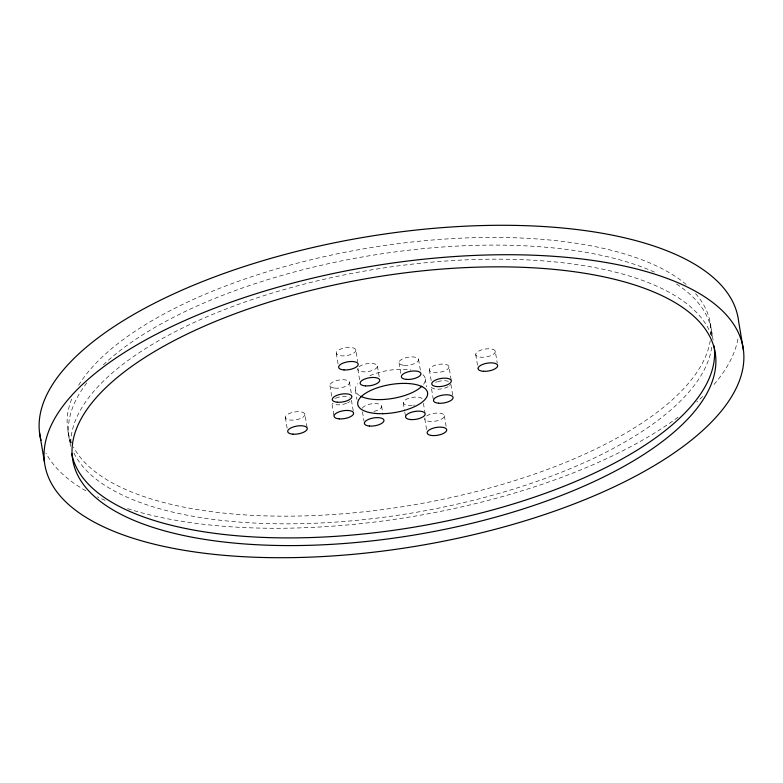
<?xml version="1.0" encoding="UTF-8"?>
<svg xmlns="http://www.w3.org/2000/svg" width="783" height="783" viewBox="0 0 783 783"><rect width="100%" height="100%" fill="white"/><g stroke="black" fill="none" stroke-linecap="round" stroke-linejoin="round"><path stroke-width="0.59" stroke-dasharray="3.92 2.94" d="M710.25 323.036L713.107 340.106M495.296 351.42A9.915 3.964 -9.5 0 1 481.085 357.214A9.915 3.964 -9.5 0 1 480.155 350.402A9.915 3.964 -9.5 0 1 495.296 351.42L497.264 363.155M475.731 354.601L478.09 368.676M448.972 366.767A9.915 3.964 -9.5 0 1 434.682 372.512A9.915 3.964 -9.5 0 1 433.909 365.671A9.915 3.964 -9.5 0 1 448.972 366.767L451.135 379.667M450.9 384.453L453.063 397.353M444.362 415.685L446.124 426.246M429.397 369.87L431.56 382.779M433.332 399.536L431.169 386.636A9.915 3.964 -9.5 0 0 437.756 389.2A9.915 3.964 -9.5 0 0 448.179 386.645M425.257 378.737L426.627 386.949M418.582 359.456L420.54 371.191M423.417 403.274L424.983 412.661M424.797 418.866L426.95 431.766M399.046 362.813L400.808 373.374M403.255 402.854L404.625 411.065M404.821 412.24L405.604 416.938M377.396 366.062L379.549 378.972M381.605 406.113L382.975 414.324M355.854 350.06A9.915 3.964 -9.5 0 1 341.642 355.854A9.915 3.964 -9.5 0 1 340.713 349.042A9.915 3.964 -9.5 0 1 355.854 350.06L357.811 361.795M357.821 369.175L359.974 382.075M362.46 411.809L364.026 421.195M355.394 390.179L356.96 399.565M349.472 382.29L351.831 396.364M351.44 400.221L353.407 411.956M336.289 353.241L338.442 366.141M329.937 385.647L331.708 396.198M333.832 415.059L331.669 402.159A9.915 3.964 -9.5 0 0 331.806 402.638M304.91 414.324A9.915 3.964 -9.5 0 1 290.699 420.109A9.915 3.964 -9.5 0 1 289.769 413.297A9.915 3.964 -9.5 0 1 304.91 414.324L307.073 427.224M285.345 417.496L287.508 430.405M67.827 430.523L70.49 446.418M676.581 284.063A325.679 130.379 -9.5 0 1 712.178 336.543M711.698 347.261A325.679 130.379 -9.5 0 1 408.932 513.54A325.679 130.379 -9.5 0 1 73.289 451.713M70.401 443.922A325.679 130.379 -9.5 0 1 87.676 381.83M103.317 364.858A325.679 130.379 -9.5 0 1 656.379 272.983M422.918 374.685A35.401 14.172 -9.5 0 1 422.8 385.256M359.583 395.611A35.401 14.172 -9.5 0 1 357.851 383.66M369.889 375.683A35.401 14.172 -9.5 0 1 411.026 370.007M359.103 366.816A9.915 3.964 -9.5 0 1 375.507 364.144A9.915 3.964 -9.5 0 1 369.684 371.25A9.915 3.964 -9.5 0 1 358.017 368.137M349.962 401.405A9.915 3.964 -9.5 0 1 349.287 401.924M348.895 402.178A9.915 3.964 -9.5 0 1 347.574 402.883M346.566 403.314A9.915 3.964 -9.5 0 1 332.286 403.304M334.87 398.557A9.915 3.964 -9.5 0 1 335.339 398.322M335.838 398.107A9.915 3.964 -9.5 0 1 349.482 397.177M362.304 408.178A9.915 3.964 -9.5 0 1 372.923 403.646A9.915 3.964 -9.5 0 1 381.624 406.357A9.915 3.964 -9.5 0 1 373.197 411.574M414.706 405.026A9.915 3.964 -9.5 0 1 413.483 405.251M412.259 405.418A9.915 3.964 -9.5 0 1 403.245 402.687A9.915 3.964 -9.5 0 1 412.181 397.421A9.915 3.964 -9.5 0 1 422.693 399.271M450.46 384.57A9.915 3.964 -9.5 0 1 450.303 384.835M449.589 385.627A9.915 3.964 -9.5 0 1 449.285 385.892M435.573 382.349A9.915 3.964 -9.5 0 1 437.198 381.771M437.775 381.595A9.915 3.964 -9.5 0 1 449.139 381.615M426.696 415.988A9.915 3.964 -9.5 0 1 442.894 413.982A9.915 3.964 -9.5 0 1 436.337 420.98A9.915 3.964 -9.5 0 1 424.963 417.838M70.754 442.914A325.679 130.379 -9.5 0 1 372.63 269.695A325.679 130.379 -9.5 0 1 711.904 336.827M737.919 339A353.994 141.723 -9.5 0 1 712.53 386.185M702.713 396.443A353.994 141.723 -9.5 0 1 696.821 401.933M678.049 417.182A353.994 141.723 -9.5 0 1 127.208 508.519M105.196 500.337A353.994 141.723 -9.5 0 1 97.425 496.823M85.856 490.784A353.994 141.723 -9.5 0 1 45.943 452.975M695.588 293.625A325.679 130.379 -9.5 0 1 710.876 334.781M710.25 340.634A325.679 130.379 -9.5 0 1 410.527 505.387A325.679 130.379 -9.5 0 1 73.543 447.162M71.507 442.943A325.679 130.379 -9.5 0 1 72.574 396.854M78.623 385.246A325.679 130.379 -9.5 0 1 368.666 247.996A325.679 130.379 -9.5 0 1 686.182 284.464M334.928 388.143A9.915 3.964 -9.5 0 0 349.502 382.535A9.915 3.964 -9.5 0 0 334.684 381.223A9.915 3.964 -9.5 0 0 334.928 388.143M404.038 365.309A9.915 3.964 -9.5 0 0 418.611 359.71A9.915 3.964 -9.5 0 0 403.793 358.389A9.915 3.964 -9.5 0 0 404.038 365.309"/><path stroke-width="1.17" d="M743.468 350.344A353.994 141.723 -9.5 0 0 204.451 312.202A353.994 141.723 -9.5 0 0 233.96 556.106A353.994 141.723 -9.5 0 0 743.468 350.344L738.545 320.913A353.994 141.723 -9.5 0 0 362.402 237.552A353.994 141.723 -9.5 0 0 40.99 440.31M39.532 432.656L44.455 462.087M421.91 386.205A35.401 14.172 -9.5 0 1 392.361 398.488A35.401 14.172 -9.5 0 1 360.689 396.237M714.067 345.949A325.679 130.379 -9.5 0 1 414.168 527.135A325.679 130.379 -9.5 0 1 71.674 453.435M376.975 413.551A35.401 14.172 -9.5 0 0 427.606 392.821A35.401 14.172 -9.5 0 0 373.452 389.249A35.401 14.172 -9.5 0 0 376.975 413.551M365.455 385.892A9.915 3.964 -9.5 0 0 379.745 380.147A9.915 3.964 -9.5 0 0 364.682 379.05A9.915 3.964 -9.5 0 0 365.455 385.892M337.287 402.217A9.915 3.964 -9.5 0 0 351.861 396.619A9.915 3.964 -9.5 0 0 337.042 395.298A9.915 3.964 -9.5 0 0 337.287 402.217M339.303 418.876A9.915 3.964 -9.5 0 0 353.603 413.13A9.915 3.964 -9.5 0 0 338.53 412.044A9.915 3.964 -9.5 0 0 339.303 418.876M369.41 426.04A9.915 3.964 -9.5 0 0 383.983 420.432A9.915 3.964 -9.5 0 0 369.165 419.12A9.915 3.964 -9.5 0 0 369.41 426.04M410.889 419.58A9.915 3.964 -9.5 0 0 425.179 413.825A9.915 3.964 -9.5 0 0 410.116 412.739A9.915 3.964 -9.5 0 0 410.889 419.58M438.519 403.206A9.915 3.964 -9.5 0 0 453.093 397.607A9.915 3.964 -9.5 0 0 438.274 396.286A9.915 3.964 -9.5 0 0 438.519 403.206M437.041 386.587A9.915 3.964 -9.5 0 0 451.331 380.841A9.915 3.964 -9.5 0 0 436.258 379.755A9.915 3.964 -9.5 0 0 437.041 386.587M406.387 379.383A9.915 3.964 -9.5 0 0 420.96 373.785A9.915 3.964 -9.5 0 0 406.152 372.463A9.915 3.964 -9.5 0 0 406.387 379.383M293.057 434.183A9.915 3.964 -9.5 0 0 307.269 428.399A9.915 3.964 -9.5 0 0 292.128 427.371A9.915 3.964 -9.5 0 0 293.057 434.183M483.444 371.289A9.915 3.964 -9.5 0 0 497.655 365.504A9.915 3.964 -9.5 0 0 482.514 364.477A9.915 3.964 -9.5 0 0 483.444 371.289M344.001 369.928A9.915 3.964 -9.5 0 0 358.203 364.134A9.915 3.964 -9.5 0 0 343.071 363.116A9.915 3.964 -9.5 0 0 344.001 369.928M432.5 435.554A9.915 3.964 -9.5 0 0 446.711 429.759A9.915 3.964 -9.5 0 0 431.58 428.741A9.915 3.964 -9.5 0 0 432.5 435.554M251.969 544.459A325.679 130.379 -9.5 0 0 715.173 352.477A325.679 130.379 -9.5 0 0 214.748 321.715A325.679 130.379 -9.5 0 0 251.969 544.459"/></g></svg>
